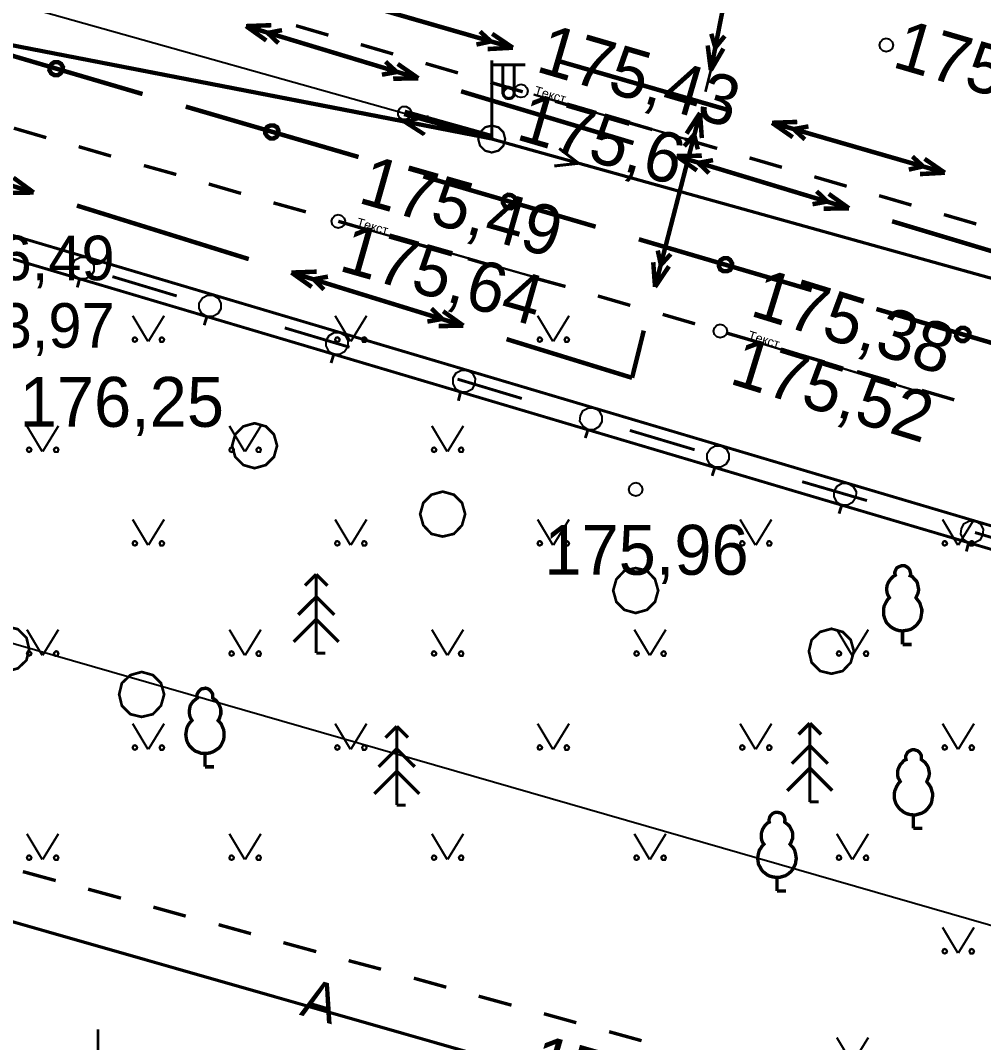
# Model space of a CAD drawing. Extents: x -2634 to -2115, y -2142 to -1393.
# Drawn here: x -2501.72 to -2480.32, y -2048.79 to -2026.06 of the extents above; entities that cross this region are included whole.
import ezdxf

# ---------------------------------------------------------------- set-up
doc = ezdxf.new("R2010")
doc.units = 0
doc.header["$MEASUREMENT"] = 0
for name, color, linetype in [('500_Дополн-Бордюры__п', 7, 'Continuous'), ('500_Линии_-Линии_связ', 7, 'Continuous'), ('500_Линии_-ЛЭП_провод', 7, 'Continuous'), ('500_Линии_-Фонари_час', 7, 'Continuous'), ('500_Линии_-Электрокаб', 7, 'Continuous'), ('500_Объект-Опоры', 7, 'Continuous'), ('500_Огражд-Ограждения', 7, 'Continuous'), ('500_Растит-Газоны__са', 7, 'Continuous'), ('500_Растит-Лес_и_лесо', 7, 'Continuous'), ('500_Рельеф-Высотные_о', 7, 'Continuous'), ('500_Строен-Здания', 7, 'Continuous'), ('500_Строен-Отмостка_з', 7, 'Continuous'), ('500_Трубоп-Смотровые_', 7, 'Continuous'), ('ЗАЯВКИ-Условные_з', 7, 'Continuous'), ('Красные_ли-Красные_ли', 7, 'Continuous')]:
    doc.layers.add(name, color=color, linetype=linetype)
doc.styles.add('TARIAL', font='Arial')

# ---------------------------------------------------------------- blocks, each defined once
blk = doc.blocks.new('block_25')
at = {"layer": '500_Растит-Газоны__са', "color": 0, "const_width": 0.05}
for points in [[(2.35, 3.02), (2.69, 2.45)], [(2.7, 2.45), (3.05, 3.02)], [(0, 0.57), (0.34, 0)], [(0.35, 0), (0.7, 0.57)]]:
    blk.add_lwpolyline(points, dxfattribs=at)
for points in [[(2.4, 2.54), (2.42, 2.53), (2.44, 2.51), (2.45, 2.49), (2.44, 2.46), (2.42, 2.45), (2.4, 2.44), (2.37, 2.45), (2.36, 2.46), (2.35, 2.49), (2.36, 2.51), (2.37, 2.53)], [(3, 2.54), (3.02, 2.53), (3.04, 2.51), (3.05, 2.49), (3.04, 2.46), (3.02, 2.44), (3, 2.44), (2.97, 2.44), (2.96, 2.46), (2.95, 2.49), (2.96, 2.51), (2.97, 2.53)], [(0.05, 0.09), (0.07, 0.08), (0.09, 0.06), (0.1, 0.04), (0.09, 0.01), (0.07, 0), (0.05, -0.01), (0.02, 0), (0.01, 0.01), (0, 0.04), (0.01, 0.06), (0.02, 0.08)], [(0.65, 0.09), (0.68, 0.08), (0.69, 0.06), (0.7, 0.04), (0.69, 0.01), (0.68, -0.01), (0.65, -0.01), (0.63, -0.01), (0.61, 0.01), (0.6, 0.04), (0.61, 0.06), (0.63, 0.08)]]:
    blk.add_lwpolyline(points, close=True, dxfattribs=at)

msp = doc.modelspace()

# ---------------------------------------------------------------- linework, layer by layer
at = {"layer": '500_Дополн-Бордюры__п', "color": 1, "const_width": 0.075}
for points in [[(-2495.6, -2026.18), (-2494.88, -2026.39)], [(-2494.16, -2026.6), (-2493.44, -2026.81)], [(-2492.72, -2027.02), (-2492, -2027.23)], [(-2491.28, -2027.44), (-2490.56, -2027.65)], [(-2489.84, -2027.86), (-2489.12, -2028.07)], [(-2501.15, -2028.67), (-2501.87, -2028.46)], [(-2488.4, -2028.28), (-2487.68, -2028.49)], [(-2499.71, -2029.08), (-2500.43, -2028.87)], [(-2486.96, -2028.7), (-2486.24, -2028.91)], [(-2485.52, -2029.12), (-2484.8, -2029.33)], [(-2498.26, -2029.49), (-2498.98, -2029.29)], [(-2484.08, -2029.54), (-2483.36, -2029.75)], [(-2496.82, -2029.91), (-2497.54, -2029.7)], [(-2482.64, -2029.96), (-2481.92, -2030.17)], [(-2495.38, -2030.32), (-2496.1, -2030.12)], [(-2481.2, -2030.38), (-2480.48, -2030.59)], [(-2493.94, -2030.74), (-2494.66, -2030.53)], [(-2492.5, -2031.15), (-2493.22, -2030.95)], [(-2491.06, -2031.57), (-2491.78, -2031.36)], [(-2489.61, -2031.98), (-2490.34, -2031.78)], [(-2488.17, -2032.4), (-2488.89, -2032.19)], [(-2486.73, -2032.81), (-2487.45, -2032.6)], [(-2485.29, -2033.23), (-2486.01, -2033.02)], [(-2483.85, -2033.66), (-2484.57, -2033.45)], [(-2482.41, -2034.08), (-2483.13, -2033.87)], [(-2480.97, -2034.5), (-2481.69, -2034.29)], [(-2500.94, -2045.19), (-2501.67, -2044.99)], [(-2499.49, -2045.58), (-2500.22, -2045.38)], [(-2498.05, -2045.98), (-2498.77, -2045.78)], [(-2496.6, -2046.37), (-2497.32, -2046.17)], [(-2495.15, -2046.77), (-2495.88, -2046.57)], [(-2493.71, -2047.16), (-2494.43, -2046.97)], [(-2492.26, -2047.56), (-2492.98, -2047.36)], [(-2490.81, -2047.96), (-2491.54, -2047.76)], [(-2489.37, -2048.35), (-2490.09, -2048.15)], [(-2487.92, -2048.75), (-2488.64, -2048.55)]]:
    msp.add_lwpolyline(points, dxfattribs=at)
at = {"layer": '500_Линии_-Линии_связ', "color": 6}
msp.add_lwpolyline([(-2548.97, -2012.44), (-2491.22, -2028.68)], dxfattribs=at)
at = {"layer": '500_Линии_-Линии_связ', "color": 0}
for points, const_width in [([(-2499.01, -2027.7), (-2502.85, -2026.57)], 0.1), ([(-2494.21, -2029.1), (-2498.05, -2027.98)], 0.1), ([(-2491.26, -2028.66), (-2493.19, -2028.12)], 0.15), ([(-2488.94, -2030.65), (-2492.77, -2029.53)], 0.1), ([(-2484.14, -2032.06), (-2487.98, -2030.93)], 0.1), ([(-2478.86, -2033.61), (-2482.7, -2032.48)], 0.1)]:
    msp.add_lwpolyline(points, dxfattribs=dict(at, const_width=const_width))
at = {"layer": '500_Линии_-Линии_связ', "color": 0, "const_width": 0.1}
for points in [[(-2500.97, -2027.28), (-2501.04, -2027.24), (-2501.08, -2027.17), (-2501.07, -2027.09), (-2501.03, -2027.03), (-2500.97, -2026.99), (-2500.89, -2026.99), (-2500.82, -2027.03), (-2500.78, -2027.1), (-2500.79, -2027.18), (-2500.83, -2027.24), (-2500.89, -2027.28)], [(-2496.17, -2028.69), (-2496.24, -2028.64), (-2496.28, -2028.58), (-2496.28, -2028.5), (-2496.24, -2028.43), (-2496.17, -2028.4), (-2496.09, -2028.4), (-2496.02, -2028.44), (-2495.99, -2028.51), (-2495.99, -2028.58), (-2496.03, -2028.65), (-2496.1, -2028.69)], [(-2490.9, -2030.23), (-2490.96, -2030.19), (-2491, -2030.12), (-2491, -2030.05), (-2490.96, -2029.98), (-2490.89, -2029.94), (-2490.81, -2029.95), (-2490.75, -2029.99), (-2490.71, -2030.05), (-2490.71, -2030.13), (-2490.75, -2030.2), (-2490.82, -2030.24)], [(-2486.1, -2031.64), (-2486.17, -2031.6), (-2486.2, -2031.53), (-2486.2, -2031.45), (-2486.16, -2031.39), (-2486.09, -2031.35), (-2486.01, -2031.35), (-2485.95, -2031.39), (-2485.91, -2031.46), (-2485.91, -2031.54), (-2485.95, -2031.61), (-2486.02, -2031.64)], [(-2480.82, -2033.19), (-2480.89, -2033.15), (-2480.93, -2033.08), (-2480.92, -2033), (-2480.88, -2032.94), (-2480.82, -2032.9), (-2480.74, -2032.9), (-2480.67, -2032.94), (-2480.63, -2033.01), (-2480.64, -2033.09), (-2480.68, -2033.15), (-2480.74, -2033.19)]]:
    msp.add_lwpolyline(points, close=True, dxfattribs=at)
at = {"layer": '500_Линии_-Линии_связ', "color": 0}
msp.add_lwpolyline([(-2493.23, -2028.27), (-2493.3, -2028.23), (-2493.33, -2028.16), (-2493.33, -2028.08), (-2493.29, -2028.02), (-2493.23, -2027.98), (-2493.15, -2027.98), (-2493.08, -2028.02), (-2493.04, -2028.09), (-2493.04, -2028.16), (-2493.08, -2028.23), (-2493.15, -2028.27)], close=True, dxfattribs=at)
at = {"layer": '500_Линии_-ЛЭП_провод', "color": 253, "const_width": 0.07}
for points in [[(-2542.19, -2053.73), (-2527.03, -2021.74), (-2491.25, -2028.7), (-2453.85, -2039.13)], [(-2527.02, -2021.73), (-2491.22, -2028.68)]]:
    msp.add_lwpolyline(points, dxfattribs=at)
at = {"layer": '500_Линии_-ЛЭП_провод', "color": 0}
for points, const_width in [([(-2492.68, -2028.22), (-2493.21, -2028.32)], 0.06), ([(-2492.65, -2028.2), (-2493.18, -2028.3)], 0.06), ([(-2491.25, -2028.7), (-2493.21, -2028.32)], 0.06), ([(-2492.76, -2028.61), (-2493.21, -2028.32)], 0.06), ([(-2491.22, -2028.68), (-2493.18, -2028.3)], 0.06), ([(-2492.73, -2028.59), (-2493.18, -2028.3)], 0.06), ([(-2491.25, -2028.7), (-2489.32, -2029.24)], 0.065), ([(-2489.75, -2028.91), (-2489.32, -2029.24)], 0.065), ([(-2489.86, -2029.3), (-2489.32, -2029.24)], 0.065)]:
    msp.add_lwpolyline(points, dxfattribs=dict(at, const_width=const_width))
at = {"layer": '500_Линии_-Фонари_час', "color": 0, "const_width": 0.065}
for points in [[(-2491.25, -2028.7), (-2491.25, -2026.95)], [(-2490.5, -2027.05), (-2491.25, -2027.05)], [(-2491, -2027.7), (-2491, -2027.05)], [(-2490.75, -2027.7), (-2490.75, -2027.05)], [(-2491, -2027.68), (-2491, -2027.55)], [(-2490.75, -2027.68), (-2490.75, -2027.55)], [(-2490.75, -2027.68), (-2490.75, -2027.55)], [(-2491, -2027.65), (-2491, -2027.65)]]:
    msp.add_lwpolyline(points, dxfattribs=at)
at = {"layer": '500_Линии_-Фонари_час', "color": 0, "const_width": 0.07}
msp.add_lwpolyline([(-2491, -2027.68), (-2490.98, -2027.62), (-2490.93, -2027.57), (-2490.87, -2027.55), (-2490.81, -2027.57), (-2490.76, -2027.62), (-2490.75, -2027.68), (-2490.76, -2027.74), (-2490.81, -2027.79), (-2490.87, -2027.8), (-2490.93, -2027.79), (-2490.98, -2027.74)], close=True, dxfattribs=at)
at = {"layer": '500_Линии_-Электрокаб', "color": 12, "const_width": 0.1}
for points in [[(-2486.38, -2027.17), (-2485.61, -2023.24)], [(-2490.78, -2026.67), (-2494.63, -2025.56)], [(-2496.71, -2026.19), (-2496.15, -2026.17)], [(-2496.71, -2026.19), (-2495.72, -2026.49)], [(-2496.71, -2026.19), (-2496.26, -2026.51)], [(-2496.23, -2026.34), (-2495.99, -2026.57)], [(-2496.22, -2026.34), (-2495.91, -2026.28)], [(-2491.27, -2026.53), (-2491.51, -2026.31)], [(-2490.78, -2026.67), (-2491.24, -2026.36)], [(-2486.28, -2026.67), (-2486.37, -2026.36)], [(-2486.28, -2026.67), (-2486.07, -2026.41)], [(-2495.72, -2026.49), (-2492.88, -2027.35)], [(-2491.27, -2026.53), (-2491.59, -2026.6)], [(-2486.38, -2027.17), (-2486.45, -2026.62)], [(-2490.78, -2026.67), (-2491.34, -2026.7)], [(-2486.38, -2027.17), (-2486.1, -2026.69)], [(-2493.61, -2026.98), (-2493.36, -2027.21)], [(-2493.34, -2027.03), (-2492.88, -2027.35)], [(-2485.98, -2028.06), (-2489.82, -2026.95)], [(-2493.69, -2027.27), (-2493.36, -2027.21)], [(-2493.44, -2027.36), (-2492.88, -2027.35)], [(-2491.93, -2027.64), (-2488.1, -2028.79)], [(-2487.62, -2031.99), (-2486.62, -2028.12)], [(-2486.92, -2028.58), (-2486.62, -2028.12)], [(-2486.58, -2028.68), (-2486.62, -2028.12)], [(-2484.46, -2028.32), (-2485.02, -2028.34)], [(-2481.18, -2029.45), (-2485.02, -2028.34)], [(-2484.56, -2028.66), (-2485.02, -2028.34)], [(-2484.21, -2028.42), (-2484.54, -2028.48)], [(-2505.25, -2028.7), (-2501.43, -2029.89)], [(-2486.97, -2028.86), (-2486.75, -2028.6)], [(-2486.67, -2028.93), (-2486.75, -2028.6)], [(-2484.29, -2028.71), (-2484.54, -2028.48)], [(-2487.14, -2029.08), (-2486.58, -2029.07)], [(-2487.14, -2029.08), (-2483.31, -2030.24)], [(-2487.14, -2029.08), (-2486.69, -2029.4)], [(-2481.66, -2029.31), (-2481.9, -2029.09)], [(-2481.18, -2029.45), (-2481.63, -2029.14)], [(-2486.66, -2029.23), (-2486.42, -2029.46)], [(-2486.65, -2029.23), (-2486.33, -2029.17)], [(-2481.67, -2029.31), (-2481.98, -2029.38)], [(-2501.88, -2029.56), (-2501.43, -2029.89)], [(-2481.18, -2029.45), (-2481.73, -2029.48)], [(-2501.99, -2029.9), (-2501.43, -2029.89)], [(-2484.03, -2029.86), (-2483.79, -2030.09)], [(-2483.76, -2029.92), (-2483.31, -2030.24)], [(-2500.47, -2030.18), (-2496.65, -2031.37)], [(-2484.12, -2030.15), (-2483.79, -2030.09)], [(-2483.87, -2030.25), (-2483.31, -2030.24)], [(-2482.35, -2030.53), (-2478.52, -2031.68)], [(-2487.49, -2031.5), (-2487.56, -2031.18)], [(-2487.49, -2031.5), (-2487.27, -2031.26)], [(-2495.7, -2031.67), (-2495.14, -2031.65)], [(-2487.62, -2031.99), (-2487.66, -2031.44)], [(-2487.62, -2031.99), (-2487.31, -2031.53)], [(-2495.7, -2031.67), (-2491.88, -2032.85)], [(-2495.7, -2031.67), (-2495.25, -2031.99)], [(-2495.21, -2031.82), (-2494.89, -2031.76)], [(-2495.21, -2031.82), (-2494.98, -2032.05)], [(-2492.59, -2032.47), (-2492.35, -2032.7)], [(-2492.33, -2032.53), (-2491.88, -2032.85)], [(-2492.68, -2032.76), (-2492.35, -2032.7)], [(-2492.43, -2032.86), (-2491.88, -2032.85)], [(-2488.13, -2034.01), (-2487.87, -2032.96)], [(-2490.92, -2033.15), (-2488.13, -2034.01)]]:
    msp.add_lwpolyline(points, dxfattribs=at)
at = {"layer": '500_Линии_-Электрокаб', "color": 1, "const_width": 0.06}
msp.add_lwpolyline([(-2486.38, -2027.17), (-2486.5, -2027.65)], dxfattribs=at)
at = {"layer": '500_Объект-Опоры', "color": 1, "const_width": 0.05}
msp.add_lwpolyline([(-2491.25, -2028.4), (-2491.1, -2028.44), (-2490.99, -2028.55), (-2490.95, -2028.7), (-2490.99, -2028.85), (-2491.1, -2028.96), (-2491.25, -2029), (-2491.4, -2028.96), (-2491.51, -2028.85), (-2491.55, -2028.7), (-2491.51, -2028.55), (-2491.4, -2028.44)], close=True, dxfattribs=at)
at = {"layer": '500_Огражд-Ограждения', "color": 0, "const_width": 0.065}
for points in [[(-2507.28, -2029.25), (-2499.61, -2031.52)], [(-2507.42, -2029.73), (-2499.76, -2032)], [(-2499.61, -2031.52), (-2491.94, -2033.8)], [(-2500.46, -2032), (-2500.41, -2031.81)], [(-2499.68, -2031.76), (-2498.25, -2032.19)], [(-2499.76, -2032), (-2492.09, -2034.28)], [(-2497.64, -2032.84), (-2497.58, -2032.65)], [(-2495.85, -2032.9), (-2494.41, -2033.33)], [(-2494.82, -2033.68), (-2494.76, -2033.49)], [(-2491.94, -2033.8), (-2484.27, -2036.08)], [(-2492.01, -2034.04), (-2490.58, -2034.47)], [(-2492.09, -2034.28), (-2484.42, -2036.56)], [(-2491.99, -2034.52), (-2491.94, -2034.32)], [(-2489.17, -2035.35), (-2489.11, -2035.16)], [(-2488.18, -2035.18), (-2486.74, -2035.61)], [(-2486.35, -2036.19), (-2486.29, -2036)], [(-2484.27, -2036.08), (-2476.61, -2038.35)], [(-2484.35, -2036.32), (-2482.91, -2036.74)], [(-2484.42, -2036.56), (-2476.75, -2038.83)], [(-2483.53, -2037.03), (-2483.47, -2036.84)], [(-2480.51, -2037.45), (-2479.07, -2037.88)], [(-2480.7, -2037.87), (-2480.65, -2037.67)]]:
    msp.add_lwpolyline(points, dxfattribs=at)
at = {"layer": '500_Огражд-Ограждения', "color": 0}
for points in [[(-2500.41, -2031.81), (-2500.52, -2031.74), (-2500.58, -2031.63), (-2500.57, -2031.5), (-2500.51, -2031.39), (-2500.39, -2031.33), (-2500.26, -2031.33), (-2500.15, -2031.4), (-2500.09, -2031.51), (-2500.09, -2031.64), (-2500.16, -2031.75), (-2500.28, -2031.81)], [(-2497.58, -2032.65), (-2497.69, -2032.58), (-2497.75, -2032.47), (-2497.75, -2032.34), (-2497.68, -2032.23), (-2497.57, -2032.17), (-2497.44, -2032.17), (-2497.33, -2032.24), (-2497.27, -2032.35), (-2497.27, -2032.48), (-2497.34, -2032.59), (-2497.45, -2032.65)], [(-2494.76, -2033.49), (-2494.87, -2033.42), (-2494.93, -2033.3), (-2494.93, -2033.18), (-2494.86, -2033.07), (-2494.75, -2033), (-2494.62, -2033.01), (-2494.51, -2033.07), (-2494.45, -2033.19), (-2494.45, -2033.32), (-2494.52, -2033.43), (-2494.63, -2033.49)], [(-2491.94, -2034.32), (-2492.05, -2034.26), (-2492.11, -2034.14), (-2492.11, -2034.01), (-2492.04, -2033.9), (-2491.92, -2033.84), (-2491.79, -2033.84), (-2491.68, -2033.91), (-2491.62, -2034.03), (-2491.63, -2034.16), (-2491.69, -2034.27), (-2491.81, -2034.33)], [(-2489.11, -2035.16), (-2489.22, -2035.09), (-2489.29, -2034.98), (-2489.28, -2034.85), (-2489.22, -2034.74), (-2489.1, -2034.68), (-2488.97, -2034.68), (-2488.86, -2034.75), (-2488.8, -2034.86), (-2488.8, -2034.99), (-2488.87, -2035.1), (-2488.98, -2035.17)], [(-2486.29, -2036), (-2486.4, -2035.93), (-2486.46, -2035.82), (-2486.46, -2035.69), (-2486.39, -2035.58), (-2486.28, -2035.52), (-2486.15, -2035.52), (-2486.04, -2035.59), (-2485.98, -2035.7), (-2485.98, -2035.83), (-2486.05, -2035.94), (-2486.16, -2036)], [(-2483.47, -2036.84), (-2483.58, -2036.77), (-2483.64, -2036.66), (-2483.64, -2036.53), (-2483.57, -2036.42), (-2483.46, -2036.35), (-2483.33, -2036.36), (-2483.22, -2036.43), (-2483.15, -2036.54), (-2483.16, -2036.67), (-2483.23, -2036.78), (-2483.34, -2036.84)], [(-2480.65, -2037.68), (-2480.76, -2037.61), (-2480.82, -2037.49), (-2480.81, -2037.36), (-2480.75, -2037.25), (-2480.63, -2037.19), (-2480.5, -2037.2), (-2480.39, -2037.26), (-2480.33, -2037.38), (-2480.34, -2037.51), (-2480.4, -2037.62), (-2480.52, -2037.68)]]:
    msp.add_lwpolyline(points, close=True, dxfattribs=at)
at = {"layer": '500_Растит-Лес_и_лесо', "color": 0, "const_width": 0.06}
for points in [[(-2496.52, -2035.02), (-2496.27, -2035.09), (-2496.09, -2035.27), (-2496.02, -2035.52), (-2496.09, -2035.77), (-2496.27, -2035.95), (-2496.52, -2036.02), (-2496.77, -2035.95), (-2496.95, -2035.77), (-2497.02, -2035.52), (-2496.95, -2035.27), (-2496.77, -2035.09)], [(-2492.34, -2036.54), (-2492.09, -2036.61), (-2491.91, -2036.79), (-2491.84, -2037.04), (-2491.91, -2037.29), (-2492.09, -2037.48), (-2492.34, -2037.54), (-2492.59, -2037.48), (-2492.77, -2037.29), (-2492.84, -2037.04), (-2492.77, -2036.79), (-2492.59, -2036.61)], [(-2488.05, -2038.24), (-2487.8, -2038.3), (-2487.62, -2038.49), (-2487.55, -2038.74), (-2487.62, -2038.99), (-2487.8, -2039.17), (-2488.05, -2039.24), (-2488.3, -2039.17), (-2488.48, -2038.99), (-2488.55, -2038.74), (-2488.48, -2038.49), (-2488.3, -2038.3)], [(-2502.03, -2039.54), (-2501.78, -2039.6), (-2501.59, -2039.79), (-2501.53, -2040.04), (-2501.59, -2040.29), (-2501.78, -2040.47), (-2502.03, -2040.54), (-2502.28, -2040.47), (-2502.46, -2040.29), (-2502.53, -2040.04), (-2502.46, -2039.79), (-2502.28, -2039.6)], [(-2483.7, -2039.59), (-2483.45, -2039.66), (-2483.27, -2039.84), (-2483.2, -2040.09), (-2483.27, -2040.34), (-2483.45, -2040.53), (-2483.7, -2040.59), (-2483.95, -2040.53), (-2484.14, -2040.34), (-2484.2, -2040.09), (-2484.14, -2039.84), (-2483.95, -2039.66)], [(-2499.03, -2040.55), (-2498.78, -2040.62), (-2498.6, -2040.8), (-2498.53, -2041.05), (-2498.6, -2041.3), (-2498.78, -2041.49), (-2499.03, -2041.55), (-2499.28, -2041.49), (-2499.47, -2041.3), (-2499.53, -2041.05), (-2499.47, -2040.8), (-2499.28, -2040.62)]]:
    msp.add_lwpolyline(points, close=True, dxfattribs=at)
at = {"layer": '500_Растит-Лес_и_лесо', "color": 94, "const_width": 0.075}
for points in [[(-2482.12, -2039.64), (-2482.2, -2039.63), (-2482.27, -2039.61), (-2482.33, -2039.58), (-2482.39, -2039.54), (-2482.42, -2039.51), (-2482.47, -2039.46), (-2482.5, -2039.4), (-2482.52, -2039.35), (-2482.54, -2039.28), (-2482.54, -2039.21), (-2482.54, -2039.15), (-2482.53, -2039.09), (-2482.5, -2039.03), (-2482.48, -2038.99), (-2482.45, -2038.94), (-2482.41, -2038.9), (-2482.44, -2038.85), (-2482.46, -2038.8), (-2482.47, -2038.74), (-2482.47, -2038.68), (-2482.46, -2038.62), (-2482.44, -2038.57), (-2482.41, -2038.52), (-2482.37, -2038.47), (-2482.33, -2038.43), (-2482.28, -2038.4), (-2482.29, -2038.37), (-2482.29, -2038.33), (-2482.27, -2038.28), (-2482.25, -2038.24), (-2482.22, -2038.22), (-2482.17, -2038.2), (-2482.14, -2038.19), (-2482.1, -2038.19), (-2482.07, -2038.19), (-2482.03, -2038.21), (-2481.99, -2038.24), (-2481.96, -2038.28), (-2481.95, -2038.32), (-2481.94, -2038.36), (-2481.94, -2038.39), (-2481.95, -2038.41), (-2481.9, -2038.43), (-2481.87, -2038.47), (-2481.84, -2038.5), (-2481.81, -2038.53), (-2481.79, -2038.57), (-2481.78, -2038.62), (-2481.77, -2038.67), (-2481.76, -2038.72), (-2481.77, -2038.77), (-2481.78, -2038.81), (-2481.8, -2038.85), (-2481.82, -2038.9), (-2481.8, -2038.93), (-2481.76, -2038.98), (-2481.73, -2039.03), (-2481.71, -2039.1), (-2481.69, -2039.16), (-2481.69, -2039.22), (-2481.7, -2039.27), (-2481.71, -2039.34), (-2481.73, -2039.4), (-2481.77, -2039.46), (-2481.81, -2039.51), (-2481.87, -2039.56), (-2481.93, -2039.6), (-2482, -2039.62), (-2482.07, -2039.63)], [(-2497.62, -2042.36), (-2497.71, -2042.36), (-2497.78, -2042.33), (-2497.84, -2042.31), (-2497.89, -2042.27), (-2497.93, -2042.23), (-2497.97, -2042.19), (-2498.01, -2042.12), (-2498.03, -2042.07), (-2498.04, -2042.01), (-2498.05, -2041.94), (-2498.04, -2041.88), (-2498.03, -2041.82), (-2498.01, -2041.76), (-2497.98, -2041.71), (-2497.95, -2041.67), (-2497.91, -2041.63), (-2497.94, -2041.58), (-2497.96, -2041.53), (-2497.97, -2041.47), (-2497.97, -2041.41), (-2497.96, -2041.35), (-2497.95, -2041.3), (-2497.92, -2041.25), (-2497.88, -2041.2), (-2497.83, -2041.16), (-2497.79, -2041.13), (-2497.8, -2041.09), (-2497.8, -2041.05), (-2497.78, -2041.01), (-2497.75, -2040.97), (-2497.72, -2040.94), (-2497.68, -2040.92), (-2497.65, -2040.92), (-2497.61, -2040.91), (-2497.57, -2040.92), (-2497.53, -2040.94), (-2497.5, -2040.97), (-2497.47, -2041.01), (-2497.45, -2041.05), (-2497.45, -2041.09), (-2497.45, -2041.12), (-2497.45, -2041.13), (-2497.41, -2041.16), (-2497.37, -2041.19), (-2497.35, -2041.22), (-2497.32, -2041.26), (-2497.3, -2041.3), (-2497.28, -2041.35), (-2497.27, -2041.4), (-2497.27, -2041.45), (-2497.27, -2041.49), (-2497.29, -2041.54), (-2497.3, -2041.58), (-2497.33, -2041.63), (-2497.3, -2041.66), (-2497.26, -2041.71), (-2497.24, -2041.76), (-2497.21, -2041.83), (-2497.2, -2041.89), (-2497.2, -2041.95), (-2497.2, -2042), (-2497.21, -2042.06), (-2497.24, -2042.13), (-2497.27, -2042.19), (-2497.31, -2042.24), (-2497.37, -2042.28), (-2497.43, -2042.32), (-2497.51, -2042.35), (-2497.57, -2042.36)], [(-2481.87, -2043.73), (-2481.96, -2043.72), (-2482.03, -2043.7), (-2482.09, -2043.67), (-2482.14, -2043.63), (-2482.18, -2043.6), (-2482.22, -2043.55), (-2482.26, -2043.49), (-2482.28, -2043.44), (-2482.3, -2043.37), (-2482.3, -2043.3), (-2482.3, -2043.24), (-2482.29, -2043.19), (-2482.26, -2043.12), (-2482.24, -2043.08), (-2482.21, -2043.03), (-2482.17, -2042.99), (-2482.19, -2042.95), (-2482.22, -2042.9), (-2482.23, -2042.83), (-2482.23, -2042.77), (-2482.22, -2042.72), (-2482.2, -2042.67), (-2482.17, -2042.61), (-2482.13, -2042.57), (-2482.09, -2042.52), (-2482.04, -2042.5), (-2482.05, -2042.46), (-2482.05, -2042.42), (-2482.03, -2042.38), (-2482.01, -2042.34), (-2481.97, -2042.31), (-2481.93, -2042.29), (-2481.9, -2042.28), (-2481.86, -2042.28), (-2481.83, -2042.29), (-2481.79, -2042.3), (-2481.75, -2042.33), (-2481.72, -2042.37), (-2481.7, -2042.41), (-2481.7, -2042.45), (-2481.7, -2042.48), (-2481.7, -2042.5), (-2481.66, -2042.53), (-2481.62, -2042.56), (-2481.6, -2042.59), (-2481.57, -2042.63), (-2481.55, -2042.67), (-2481.54, -2042.71), (-2481.53, -2042.76), (-2481.52, -2042.81), (-2481.53, -2042.86), (-2481.54, -2042.9), (-2481.56, -2042.94), (-2481.58, -2042.99), (-2481.55, -2043.03), (-2481.52, -2043.07), (-2481.49, -2043.12), (-2481.47, -2043.19), (-2481.45, -2043.25), (-2481.45, -2043.31), (-2481.46, -2043.36), (-2481.47, -2043.43), (-2481.49, -2043.49), (-2481.53, -2043.55), (-2481.57, -2043.6), (-2481.62, -2043.65), (-2481.69, -2043.69), (-2481.76, -2043.71), (-2481.83, -2043.73)], [(-2484.91, -2045.12), (-2484.99, -2045.11), (-2485.07, -2045.09), (-2485.13, -2045.06), (-2485.18, -2045.02), (-2485.22, -2044.99), (-2485.26, -2044.94), (-2485.29, -2044.88), (-2485.32, -2044.83), (-2485.33, -2044.76), (-2485.34, -2044.69), (-2485.33, -2044.63), (-2485.32, -2044.58), (-2485.3, -2044.51), (-2485.27, -2044.47), (-2485.24, -2044.42), (-2485.2, -2044.38), (-2485.23, -2044.34), (-2485.25, -2044.29), (-2485.26, -2044.22), (-2485.26, -2044.16), (-2485.25, -2044.11), (-2485.23, -2044.05), (-2485.2, -2044), (-2485.17, -2043.96), (-2485.12, -2043.91), (-2485.08, -2043.89), (-2485.09, -2043.85), (-2485.08, -2043.81), (-2485.07, -2043.77), (-2485.04, -2043.73), (-2485.01, -2043.7), (-2484.97, -2043.68), (-2484.93, -2043.67), (-2484.9, -2043.67), (-2484.86, -2043.68), (-2484.82, -2043.69), (-2484.78, -2043.72), (-2484.75, -2043.76), (-2484.74, -2043.8), (-2484.73, -2043.84), (-2484.74, -2043.87), (-2484.74, -2043.89), (-2484.7, -2043.92), (-2484.66, -2043.95), (-2484.63, -2043.98), (-2484.61, -2044.02), (-2484.59, -2044.06), (-2484.57, -2044.1), (-2484.56, -2044.15), (-2484.56, -2044.2), (-2484.56, -2044.25), (-2484.58, -2044.29), (-2484.59, -2044.33), (-2484.62, -2044.38), (-2484.59, -2044.42), (-2484.55, -2044.46), (-2484.52, -2044.51), (-2484.5, -2044.58), (-2484.49, -2044.64), (-2484.48, -2044.7), (-2484.49, -2044.75), (-2484.5, -2044.82), (-2484.53, -2044.88), (-2484.56, -2044.94), (-2484.6, -2044.99), (-2484.66, -2045.04), (-2484.72, -2045.08), (-2484.79, -2045.1), (-2484.86, -2045.12)]]:
    msp.add_lwpolyline(points, close=True, dxfattribs=at)
at = {"layer": '500_Растит-Лес_и_лесо', "color": 94}
for points, const_width in [([(-2495.4, -2038.63), (-2495.15, -2038.38)], 0.075), ([(-2494.9, -2038.63), (-2495.15, -2038.38)], 0.075), ([(-2495.15, -2040.13), (-2495.15, -2038.38)], 0.065), ([(-2495.55, -2039.28), (-2495.15, -2038.88)], 0.075), ([(-2494.75, -2039.28), (-2495.15, -2038.88)], 0.075), ([(-2495.65, -2039.88), (-2495.15, -2039.38)], 0.075), ([(-2494.65, -2039.88), (-2495.15, -2039.38)], 0.075), ([(-2482.12, -2039.94), (-2482.12, -2039.64)], 0.075), ([(-2495.15, -2040.13), (-2495.15, -2039.93)], 0.065), ([(-2481.92, -2039.94), (-2482.12, -2039.94)], 0.075), ([(-2494.95, -2040.13), (-2495.15, -2040.13)], 0.065), ([(-2493.61, -2042.01), (-2493.36, -2041.76)], 0.075), ([(-2493.11, -2042.01), (-2493.36, -2041.76)], 0.075), ([(-2493.36, -2043.51), (-2493.36, -2041.76)], 0.065), ([(-2484.43, -2041.94), (-2484.18, -2041.69)], 0.075), ([(-2483.93, -2041.94), (-2484.18, -2041.69)], 0.075), ([(-2484.18, -2043.44), (-2484.18, -2041.69)], 0.065), ([(-2493.76, -2042.66), (-2493.36, -2042.26)], 0.075), ([(-2492.96, -2042.66), (-2493.36, -2042.26)], 0.075), ([(-2484.58, -2042.59), (-2484.18, -2042.19)], 0.075), ([(-2483.78, -2042.59), (-2484.18, -2042.19)], 0.075), ([(-2497.62, -2042.66), (-2497.62, -2042.36)], 0.075), ([(-2497.42, -2042.66), (-2497.62, -2042.66)], 0.075), ([(-2493.86, -2043.26), (-2493.36, -2042.76)], 0.075), ([(-2492.86, -2043.26), (-2493.36, -2042.76)], 0.075), ([(-2484.68, -2043.19), (-2484.18, -2042.69)], 0.075), ([(-2483.68, -2043.19), (-2484.18, -2042.69)], 0.075), ([(-2493.36, -2043.51), (-2493.36, -2043.31)], 0.065), ([(-2484.18, -2043.44), (-2484.18, -2043.24)], 0.065), ([(-2483.98, -2043.44), (-2484.18, -2043.44)], 0.065), ([(-2493.16, -2043.51), (-2493.36, -2043.51)], 0.065), ([(-2481.88, -2044.03), (-2481.88, -2043.73)], 0.075), ([(-2481.68, -2044.03), (-2481.88, -2044.03)], 0.075), ([(-2484.91, -2045.42), (-2484.91, -2045.12)], 0.075), ([(-2484.71, -2045.42), (-2484.91, -2045.42)], 0.075)]:
    msp.add_lwpolyline(points, dxfattribs=dict(at, const_width=const_width))
at = {"layer": '500_Рельеф-Высотные_о', "color": 0}
for points in [[(-2482.48, -2026.46), (-2482.41, -2026.48), (-2482.35, -2026.54), (-2482.33, -2026.61), (-2482.35, -2026.69), (-2482.41, -2026.74), (-2482.48, -2026.76), (-2482.56, -2026.74), (-2482.61, -2026.69), (-2482.63, -2026.61), (-2482.61, -2026.54), (-2482.56, -2026.48)], [(-2490.6, -2027.48), (-2490.52, -2027.5), (-2490.47, -2027.56), (-2490.45, -2027.63), (-2490.47, -2027.71), (-2490.52, -2027.76), (-2490.6, -2027.78), (-2490.67, -2027.76), (-2490.73, -2027.71), (-2490.75, -2027.63), (-2490.73, -2027.56), (-2490.67, -2027.5)], [(-2494.66, -2030.38), (-2494.59, -2030.4), (-2494.53, -2030.46), (-2494.51, -2030.53), (-2494.53, -2030.61), (-2494.59, -2030.66), (-2494.66, -2030.68), (-2494.74, -2030.66), (-2494.79, -2030.61), (-2494.81, -2030.53), (-2494.79, -2030.46), (-2494.74, -2030.4)], [(-2486.17, -2032.82), (-2486.1, -2032.84), (-2486.04, -2032.9), (-2486.02, -2032.97), (-2486.04, -2033.05), (-2486.1, -2033.1), (-2486.17, -2033.12), (-2486.25, -2033.1), (-2486.3, -2033.05), (-2486.32, -2032.97), (-2486.3, -2032.9), (-2486.25, -2032.84)], [(-2488.05, -2036.34), (-2487.97, -2036.36), (-2487.92, -2036.42), (-2487.9, -2036.49), (-2487.92, -2036.57), (-2487.97, -2036.62), (-2488.05, -2036.64), (-2488.12, -2036.62), (-2488.18, -2036.57), (-2488.2, -2036.49), (-2488.18, -2036.42), (-2488.12, -2036.36)]]:
    msp.add_lwpolyline(points, close=True, dxfattribs=at)
at = {"layer": '500_Рельеф-Высотные_о', "color": 0, "const_width": 0.05}
for points in [[(-2490.32, -2027.71), (-2486.29, -2028.89)], [(-2494.27, -2030.64), (-2490.23, -2031.79)], [(-2485.57, -2033.15), (-2481.56, -2034.38)]]:
    msp.add_lwpolyline(points, dxfattribs=at)
at = {"layer": '500_Строен-Здания', "color": 0, "const_width": 0.07}
msp.add_lwpolyline([(-2513.06, -2042.91), (-2479.03, -2052.65), (-2473.97, -2054.1), (-2467.34, -2056), (-2470.84, -2068.46), (-2471.71, -2068.22), (-2477.61, -2066.6), (-2488.55, -2063.57), (-2495.8, -2061.7), (-2511.81, -2057.06), (-2512.24, -2056.94), (-2530.44, -2051.66), (-2533.63, -2050.74), (-2534.75, -2050.42), (-2531.12, -2037.74), (-2530.71, -2037.86), (-2530.26, -2036.29), (-2530.1, -2036.34), (-2524.79, -2037.86), (-2525.24, -2039.42)], close=True, dxfattribs=at)
at = {"layer": 'ЗАЯВКИ-Условные_з', "color": 98, "const_width": 0.065}
msp.add_lwpolyline([(-2500, -2051.5), (-2500, -2048.5)], dxfattribs=at)
at = {"layer": 'Красные_ли-Красные_ли', "color": 12}
msp.add_line((-2529.82, -2031.86), (-2363.24, -2079.9), dxfattribs=at)

# ---------------------------------------------------------------- block references
at = {"layer": '500_Растит-Газоны__са'}
for p in [(-2501.58, -2035.65), (-2497.08, -2035.65), (-2492.58, -2035.65), (-2501.58, -2040.18), (-2497.08, -2040.18), (-2492.58, -2040.18), (-2488.08, -2040.18), (-2483.58, -2040.18), (-2501.58, -2044.72), (-2497.08, -2044.72), (-2492.58, -2044.72), (-2488.08, -2044.72), (-2483.58, -2044.72), (-2483.58, -2049.25)]:
    msp.add_blockref('block_25', p, dxfattribs=at)

# ---------------------------------------------------------------- texts
at = {"layer": '500_Рельеф-Высотные_о', "color": 214}
for s, rotation, p in [('175,13', 343.66, (-2482.38, -2027.09)), ('175,43', 343.75, (-2490.3, -2027.19)), ('175,6', 343.75, (-2490.74, -2028.7)), ('175,49', 344.14, (-2494.25, -2030.11)), ('175,64', 344.14, (-2494.68, -2031.62)), ('175,38', 342.9, (-2485.54, -2032.62)), ('175,52', 342.9, (-2486, -2034.13)), ('176,53', 344.02, (-2490.46, -2049.66))]:
    msp.add_text(s, height=1.11, rotation=rotation, dxfattribs=at).set_placement(p)
at = {"layer": '500_Рельеф-Высотные_о', "color": 0, "style": 'TARIAL'}
for rotation, p in [(343.75, (-2490.32, -2027.71)), (344.14, (-2494.27, -2030.64)), (342.9, (-2485.57, -2033.15))]:
    msp.add_text('Текст', height=0.2, rotation=rotation, dxfattribs=at).set_placement(p)
at = {"layer": '500_Рельеф-Высотные_о', "color": 0}
for s, p in [('176,25', (-2501.74, -2035.1)), ('175,96', (-2490.08, -2038.39))]:
    msp.add_text(s, height=1.11, dxfattribs=at).set_placement(p)
at = {"layer": '500_Строен-Отмостка_з', "color": 0}
msp.add_text('А', height=0.86, rotation=343.56, dxfattribs=at).set_placement((-2495.54, -2048.17))
at = {"layer": '500_Трубоп-Смотровые_', "color": 5}
for s, p in [('176,49', (-2503.68, -2031.84)), ('173,97', (-2503.68, -2033.34))]:
    msp.add_text(s, height=0.99, dxfattribs=at).set_placement(p)

doc.saveas('drawing.dxf')
